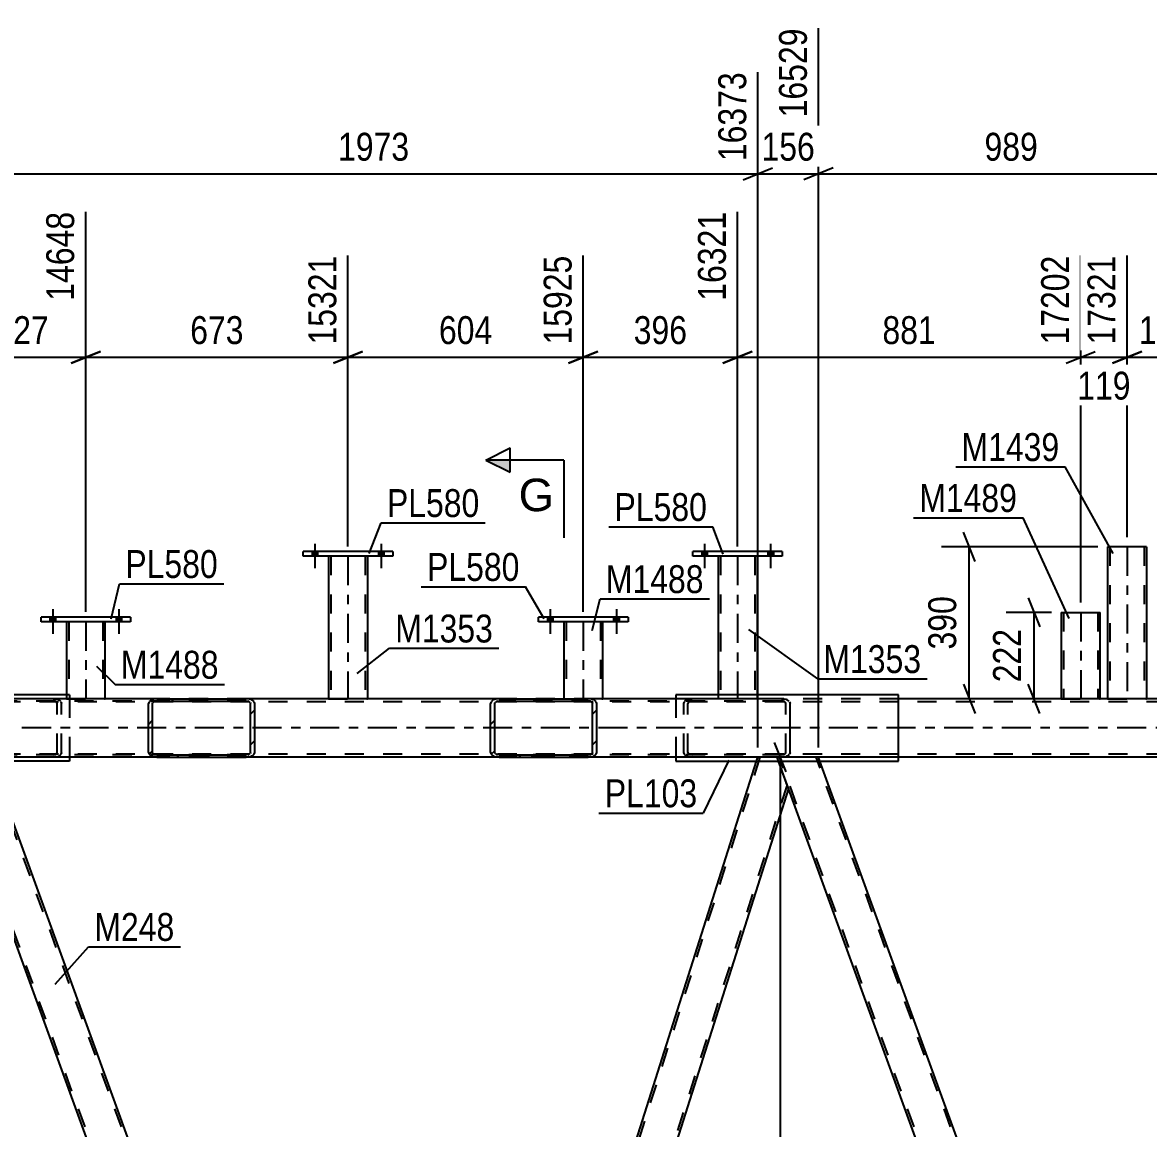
# Model space of a CAD drawing. Header units: millimetres. Extents: x -834 to 355, y -855 to -14.
# Drawn here: x -218.4 to -102.8, y -303.2 to -189.7 of the extents above; entities that cross this region are included whole.
import ezdxf

# ---------------------------------------------------------------- set-up
doc = ezdxf.new("R2010")
doc.units = ezdxf.units.MM
doc.linetypes.add('DXK_LINE_DOT2', pattern=[3.9198, 1.9599, -1.9599])
doc.linetypes.add('DXK_LINE_DOT3', pattern=[5.9187, 2.979, -0.9799, 0.9799, -0.9799])
doc.styles.add('Arial', font='ARIAL.TTF', dxfattribs={"height": 0.2})
doc.styles.add('Arial Narrow', font='ARIALN.TTF', dxfattribs={"height": 0.2})

# ---------------------------------------------------------------- blocks, each defined once
blk = doc.blocks.new('Part-570384938-35256 - 35208')
at = {"linetype": 'Continuous'}
h = blk.add_hatch(dxfattribs=at)
h.set_pattern_fill('', scale=0.7, style=0, pattern_type=0)
h.set_pattern_definition([(45, (-170.2735, -264.8248), (-1.57154, 1.57154), [])])
h.paths.add_polyline_path([(-170.34, -264.64), (-170.27, -264.82), (-170.08, -264.98), (-169.8, -265.08), (-169.47, -265.12), (-160.3, -265.12), (-159.96, -265.08), (-159.68, -264.98), (-159.49, -264.82), (-159.42, -264.64), (-159.42, -259.6), (-159.49, -259.42), (-159.68, -259.26), (-159.96, -259.16), (-160.3, -259.12), (-169.47, -259.12), (-169.8, -259.16), (-170.08, -259.26), (-170.27, -259.42), (-170.34, -259.6)])
h.paths.add_polyline_path([(-169.87, -259.51), (-169.78, -259.43), (-169.63, -259.38), (-169.47, -259.36), (-160.3, -259.36), (-160.13, -259.38), (-159.99, -259.43), (-159.89, -259.51), (-159.86, -259.6), (-159.86, -264.64), (-159.89, -264.73), (-159.99, -264.81), (-160.13, -264.86), (-160.3, -264.88), (-169.47, -264.88), (-169.63, -264.86), (-169.78, -264.81), (-169.87, -264.73), (-169.9, -264.64), (-169.9, -259.6)])
at = {"color": 2, "linetype": 'Continuous'}
for p, q in [((-170.27, -259.42), (-170.34, -259.6)), ((-170.34, -264.64), (-170.34, -259.6)), ((-169.9, -259.6), (-169.87, -259.51)), ((-169.9, -264.64), (-169.9, -259.6)), ((-169.47, -259.12), (-169.8, -259.16)), ((-169.63, -259.38), (-169.47, -259.36)), ((-169.47, -259.12), (-160.3, -259.12)), ((-169.47, -259.36), (-160.3, -259.36)), ((-140.47, -259.12), (-160.3, -259.12)), ((-159.96, -259.16), (-160.3, -259.12)), ((-160.3, -259.36), (-160.13, -259.38)), ((-159.89, -259.51), (-159.86, -259.6)), ((-159.86, -264.64), (-159.86, -259.6)), ((-159.42, -259.6), (-159.49, -259.42)), ((-159.42, -264.64), (-159.42, -259.6)), ((-140.47, -259.12), (-140.13, -259.16)), ((-139.66, -259.42), (-139.59, -259.6)), ((-139.59, -264.64), (-139.59, -259.6)), ((-170.34, -264.64), (-170.27, -264.82)), ((-169.87, -264.73), (-169.9, -264.64)), ((-159.86, -264.64), (-159.89, -264.73)), ((-159.49, -264.82), (-159.42, -264.64)), ((-139.59, -264.64), (-139.66, -264.82)), ((-169.8, -265.08), (-169.47, -265.12)), ((-169.47, -264.88), (-169.63, -264.86)), ((-169.47, -264.88), (-160.3, -264.88)), ((-169.47, -265.12), (-160.3, -265.12)), ((-160.13, -264.86), (-160.3, -264.88)), ((-160.3, -265.12), (-159.96, -265.08)), ((-140.47, -265.12), (-160.3, -265.12)), ((-140.13, -265.08), (-140.47, -265.12))]:
    blk.add_line(p, q, dxfattribs=at)
at = {"color": 7, "linetype": 'DXK_LINE_DOT2'}
for p, q in [((-169.47, -259.12), (-160.3, -259.12)), ((-140.47, -259.36), (-169.47, -259.36)), ((-150.51, -259.6), (-150.44, -259.42)), ((-150.51, -264.64), (-150.51, -259.6)), ((-150.04, -259.51), (-150.07, -259.6)), ((-150.07, -264.64), (-150.07, -259.6)), ((-149.97, -259.16), (-149.64, -259.12)), ((-149.64, -259.36), (-149.8, -259.38)), ((-140.3, -259.38), (-140.47, -259.36)), ((-140.03, -259.6), (-140.06, -259.51)), ((-140.03, -264.64), (-140.03, -259.6)), ((-150.44, -264.82), (-150.51, -264.64)), ((-150.07, -264.64), (-150.04, -264.73)), ((-140.06, -264.73), (-140.03, -264.64)), ((-140.47, -264.88), (-169.47, -264.88)), ((-160.3, -265.12), (-169.47, -265.12)), ((-149.64, -265.12), (-149.97, -265.08)), ((-149.8, -264.86), (-149.64, -264.88)), ((-140.47, -264.88), (-140.3, -264.86))]:
    blk.add_line(p, q, dxfattribs=at)
at = {"color": 2, "linetype": 'Continuous'}
for centre, radius, start, end in [((-169.67, -259.96), 0.817, 99.5182, 138.0638), ((-169.57, -259.78), 0.409, 99.5182, 138.0638), ((-160.2, -259.78), 0.409, 41.9363, 80.4819), ((-160.1, -259.96), 0.817, 41.9363, 80.4819), ((-140.27, -259.96), 0.817, 41.9363, 80.4819), ((-169.57, -264.46), 0.409, 221.9363, 260.4819), ((-160.2, -264.46), 0.409, 279.5182, 318.0638), ((-169.67, -264.28), 0.817, 221.9363, 260.4819), ((-160.1, -264.28), 0.817, 279.5182, 318.0638), ((-140.27, -264.28), 0.817, 279.5182, 318.0638)]:
    blk.add_arc(centre, radius, start, end, dxfattribs=at)
at = {"color": 7, "linetype": 'DXK_LINE_DOT2'}
for centre, radius, start, end in [((-149.84, -259.96), 0.817, 99.5182, 138.0638), ((-149.74, -259.78), 0.409, 99.5182, 138.0638), ((-140.37, -259.78), 0.409, 41.9363, 80.4819), ((-149.74, -264.46), 0.409, 221.9363, 260.4819), ((-140.37, -264.46), 0.409, 279.5182, 318.0638), ((-149.84, -264.28), 0.817, 221.9363, 260.4819)]:
    blk.add_arc(centre, radius, start, end, dxfattribs=at)
blk = doc.blocks.new('Part-570384938-35401 - 35208')
at = {"color": 2, "linetype": 'Continuous'}
for p, q in [((-186.98, -244.48), (-186.98, -259.12)), ((-182.98, -244.48), (-182.98, -259.12))]:
    blk.add_line(p, q, dxfattribs=at)
at = {"color": 7, "linetype": 'DXK_LINE_DOT2'}
for p, q in [((-182.98, -244.48), (-186.98, -244.48)), ((-186.94, -244.48), (-186.98, -244.48)), ((-186.74, -244.48), (-186.74, -259.12)), ((-183.22, -244.48), (-183.22, -259.12)), ((-186.98, -259.12), (-186.98, -259.12)), ((-186.98, -259.12), (-182.98, -259.12)), ((-182.98, -259.12), (-182.98, -259.12)), ((-182.98, -259.12), (-182.98, -259.12))]:
    blk.add_line(p, q, dxfattribs=at)
at = {"color": 7, "linetype": 'DXK_LINE_DOT3'}
blk.add_line((-184.98, -244.48), (-184.98, -259.12), dxfattribs=at)
blk = doc.blocks.new('Part-570384938-35320 - 35208')
at = {"color": 2, "linetype": 'Continuous'}
for p, q in [((-236.45, -258.72), (-236.45, -259.12)), ((-213.59, -258.72), (-236.45, -258.72)), ((-213.59, -258.72), (-213.59, -259.12)), ((-236.45, -265.12), (-236.45, -265.52)), ((-213.59, -265.52), (-236.45, -265.52)), ((-213.59, -265.12), (-213.59, -265.52))]:
    blk.add_line(p, q, dxfattribs=at)
at = {"color": 7, "linetype": 'DXK_LINE_DOT2'}
for p, q in [((-236.45, -259.12), (-236.45, -265.12)), ((-213.59, -259.12), (-213.59, -265.12))]:
    blk.add_line(p, q, dxfattribs=at)
blk = doc.blocks.new('Part-570384938-35240 - 35208')
at = {"color": 7, "linetype": 'DXK_LINE_DOT2'}
for p, q in [((-182.49, -384.12), (-225.8, -265.12)), ((-178.74, -384.12), (-222.05, -265.12))]:
    blk.add_line(p, q, dxfattribs=at)
at = {"color": 2, "linetype": 'Continuous'}
for p, q in [((-179.65, -380.92), (-221.65, -265.52)), ((-182.89, -383.72), (-224.89, -268.33))]:
    blk.add_line(p, q, dxfattribs=at)
blk = doc.blocks.new('Part-570384938-35238 - 35208')
at = {"color": 7, "linetype": 'DXK_LINE_DOT2'}
for p, q in [((-136.66, -265.12), (-140.92, -265.12)), ((-140.92, -265.12), (-140.88, -265.12)), ((-139.75, -268.33), (-140.92, -265.12)), ((-97.35, -384.12), (-140.66, -265.12)), ((-93.61, -384.12), (-136.92, -265.12)), ((-136.52, -265.52), (-136.66, -265.12))]:
    blk.add_line(p, q, dxfattribs=at)
at = {"color": 2, "linetype": 'Continuous'}
for p, q in [((-93.5, -383.72), (-136.52, -265.52)), ((-97.75, -383.72), (-139.75, -268.33))]:
    blk.add_line(p, q, dxfattribs=at)
blk = doc.blocks.new('Part-570384938-35239 - 35208')
at = {"color": 2, "linetype": 'Continuous'}
for p, q in [((-143.06, -265.52), (-179.65, -380.92)), ((-140.02, -267.59), (-140.77, -265.52)), ((-139.75, -268.33), (-140.02, -267.59)), ((-139.75, -268.33), (-176.34, -383.72))]:
    blk.add_line(p, q, dxfattribs=at)
at = {"color": 7, "linetype": 'DXK_LINE_DOT2'}
for p, q in [((-142.68, -265.12), (-179.52, -381.29)), ((-142.93, -265.12), (-143.06, -265.52)), ((-140.92, -265.12), (-142.93, -265.12)), ((-142.93, -265.12), (-142.89, -265.12)), ((-140.77, -265.52), (-140.92, -265.12)), ((-139.89, -267.96), (-176.72, -384.12)), ((-139.75, -268.33), (-139.97, -267.73))]:
    blk.add_line(p, q, dxfattribs=at)
blk = doc.blocks.new('Part-570384938-35393 - 35208')
at = {"color": 2, "linetype": 'Continuous'}
for p, q in [((-140.38, -244), (-149.58, -244)), ((-149.58, -244.48), (-149.58, -244)), ((-140.38, -244.48), (-149.58, -244.48)), ((-140.38, -244), (-140.38, -244.48))]:
    blk.add_line(p, q, dxfattribs=at)
blk = doc.blocks.new('Part-570384938-35312 - 35208')
at = {"linetype": 'Continuous'}
h = blk.add_hatch(dxfattribs=at)
h.set_pattern_fill('', scale=0.7, style=0, pattern_type=0)
h.set_pattern_definition([(45, (-205.4116, -264.8249), (-1.57154, 1.57154), [])])
h.paths.add_polyline_path([(-205.48, -264.64), (-205.41, -264.82), (-205.22, -264.98), (-204.94, -265.08), (-204.6, -265.12), (-195.43, -265.12), (-195.1, -265.08), (-194.82, -264.98), (-194.63, -264.82), (-194.56, -264.64), (-194.56, -259.6), (-194.63, -259.42), (-194.82, -259.26), (-195.1, -259.16), (-195.43, -259.12), (-204.6, -259.12), (-204.94, -259.16), (-205.22, -259.26), (-205.41, -259.42), (-205.48, -259.6)])
h.paths.add_polyline_path([(-205.01, -259.51), (-204.91, -259.43), (-204.77, -259.38), (-204.6, -259.36), (-195.43, -259.36), (-195.27, -259.38), (-195.12, -259.43), (-195.03, -259.51), (-195, -259.6), (-195, -264.64), (-195.03, -264.73), (-195.12, -264.81), (-195.27, -264.86), (-195.43, -264.88), (-204.6, -264.88), (-204.77, -264.86), (-204.91, -264.81), (-205.01, -264.73), (-205.04, -264.64), (-205.04, -259.6)])
at = {"color": 2, "linetype": 'Continuous'}
for p, q in [((-225.02, -259.6), (-224.98, -259.42)), ((-225.02, -264.64), (-225.02, -259.6)), ((-224.98, -259.42), (-224.89, -259.26)), ((-224.89, -259.26), (-224.75, -259.16)), ((-224.75, -259.16), (-224.73, -259.15)), ((-224.73, -259.15), (-224.43, -259.12)), ((-204.6, -259.12), (-224.43, -259.12)), ((-205.41, -259.42), (-205.48, -259.6)), ((-205.48, -264.64), (-205.48, -259.6)), ((-205.04, -259.6), (-205.01, -259.51)), ((-205.04, -264.64), (-205.04, -259.6)), ((-204.6, -259.12), (-204.94, -259.16)), ((-204.77, -259.38), (-204.6, -259.36)), ((-204.6, -259.12), (-195.43, -259.12)), ((-204.6, -259.36), (-195.43, -259.36)), ((-195.1, -259.16), (-195.43, -259.12)), ((-195.43, -259.36), (-195.27, -259.38)), ((-195.03, -259.51), (-195, -259.6)), ((-195, -264.64), (-195, -259.6)), ((-194.56, -259.6), (-194.63, -259.42)), ((-194.56, -264.64), (-194.56, -259.6)), ((-224.98, -264.82), (-225.02, -264.64)), ((-205.48, -264.64), (-205.41, -264.82)), ((-205.01, -264.73), (-205.04, -264.64)), ((-195, -264.64), (-195.03, -264.73)), ((-194.63, -264.82), (-194.56, -264.64)), ((-224.89, -264.98), (-224.98, -264.82)), ((-224.75, -265.08), (-224.89, -264.98)), ((-224.73, -265.09), (-224.75, -265.08)), ((-224.43, -265.12), (-224.73, -265.09)), ((-204.6, -265.12), (-224.43, -265.12)), ((-204.94, -265.08), (-204.6, -265.12)), ((-204.6, -264.88), (-204.77, -264.86)), ((-204.6, -264.88), (-195.43, -264.88)), ((-204.6, -265.12), (-195.43, -265.12)), ((-195.27, -264.86), (-195.43, -264.88)), ((-195.43, -265.12), (-195.1, -265.08))]:
    blk.add_line(p, q, dxfattribs=at)
at = {"color": 7, "linetype": 'DXK_LINE_DOT2'}
for p, q in [((-224.78, -259.51), (-224.8, -259.6)), ((-224.8, -264.64), (-224.8, -259.6)), ((-224.74, -259.43), (-224.78, -259.51)), ((-224.6, -259.38), (-224.74, -259.43)), ((-224.74, -259.43), (-224.74, -264.81)), ((-224.73, -265.09), (-224.73, -259.15)), ((-224.43, -259.36), (-224.6, -259.38)), ((-195.43, -259.36), (-224.43, -259.36)), ((-215.26, -259.12), (-214.93, -259.16)), ((-215.1, -259.38), (-215.26, -259.36)), ((-214.83, -259.6), (-214.86, -259.51)), ((-214.83, -264.64), (-214.83, -259.6)), ((-214.46, -259.42), (-214.39, -259.6)), ((-214.39, -264.64), (-214.39, -259.6)), ((-195.43, -259.12), (-204.6, -259.12)), ((-224.8, -264.64), (-224.78, -264.73)), ((-224.78, -264.73), (-224.74, -264.81)), ((-214.86, -264.73), (-214.83, -264.64)), ((-214.39, -264.64), (-214.46, -264.82)), ((-224.74, -264.81), (-224.6, -264.86)), ((-224.6, -264.86), (-224.43, -264.88)), ((-195.43, -264.88), (-224.43, -264.88)), ((-215.26, -264.88), (-215.1, -264.86)), ((-214.93, -265.08), (-215.26, -265.12)), ((-195.43, -265.12), (-204.6, -265.12))]:
    blk.add_line(p, q, dxfattribs=at)
for centre, radius, start, end in [((-215.16, -259.78), 0.409, 41.9363, 80.4819), ((-215.06, -259.96), 0.817, 41.9363, 80.4819), ((-215.16, -264.46), 0.409, 279.5182, 318.0638), ((-215.06, -264.28), 0.817, 279.5182, 318.0638)]:
    blk.add_arc(centre, radius, start, end, dxfattribs=at)
at = {"color": 2, "linetype": 'Continuous'}
for centre, radius, start, end in [((-204.8, -259.96), 0.817, 99.5182, 138.0638), ((-204.7, -259.78), 0.409, 99.5182, 138.0638), ((-195.33, -259.78), 0.409, 41.9363, 80.4819), ((-195.23, -259.96), 0.817, 41.9363, 80.4819), ((-204.7, -264.46), 0.409, 221.9363, 260.4819), ((-195.33, -264.46), 0.409, 279.5182, 318.0638), ((-204.8, -264.28), 0.817, 221.9363, 260.4819), ((-195.23, -264.28), 0.817, 279.5182, 318.0638)]:
    blk.add_arc(centre, radius, start, end, dxfattribs=at)
blk = doc.blocks.new('Part-570384938-35319 - 35208')
at = {"color": 2, "linetype": 'Continuous'}
for p, q in [((-151.31, -258.72), (-151.31, -259.12)), ((-128.45, -258.72), (-151.31, -258.72)), ((-128.45, -265.52), (-128.45, -258.72)), ((-151.31, -265.12), (-151.31, -265.52)), ((-151.31, -265.52), (-128.45, -265.52))]:
    blk.add_line(p, q, dxfattribs=at)
at = {"color": 7, "linetype": 'DXK_LINE_DOT2'}
blk.add_line((-151.31, -259.12), (-151.31, -265.12), dxfattribs=at)
blk = doc.blocks.new('Part-570384938-35392 - 35208')
at = {"color": 2, "linetype": 'Continuous'}
for p, q in [((-146.98, -244.48), (-146.98, -258.72)), ((-142.98, -244.48), (-142.98, -258.72))]:
    blk.add_line(p, q, dxfattribs=at)
at = {"color": 7, "linetype": 'DXK_LINE_DOT2'}
for p, q in [((-142.98, -244.48), (-146.98, -244.48)), ((-146.98, -244.48), (-146.94, -244.48)), ((-146.74, -244.48), (-146.74, -259.12)), ((-143.22, -244.48), (-143.22, -259.12)), ((-146.98, -258.72), (-146.98, -259.12)), ((-142.98, -258.72), (-142.98, -259.12)), ((-142.98, -259.12), (-146.98, -259.12))]:
    blk.add_line(p, q, dxfattribs=at)
at = {"color": 7, "linetype": 'DXK_LINE_DOT3'}
blk.add_line((-144.98, -244.48), (-144.98, -259.12), dxfattribs=at)
blk = doc.blocks.new('Part-570384938-35396 - 35208')
at = {"color": 2, "linetype": 'Continuous'}
for p, q in [((-102.98, -243.52), (-106.98, -243.52)), ((-106.98, -243.52), (-106.98, -259.12)), ((-102.98, -243.52), (-102.98, -259.12))]:
    blk.add_line(p, q, dxfattribs=at)
at = {"color": 7, "linetype": 'DXK_LINE_DOT2'}
for p, q in [((-106.74, -243.52), (-106.74, -259.12)), ((-106.74, -243.52), (-106.72, -243.52)), ((-106.72, -243.52), (-106.68, -243.52)), ((-106.68, -243.52), (-106.67, -243.52)), ((-103.22, -243.52), (-103.22, -259.12)), ((-106.98, -259.12), (-106.98, -259.12)), ((-106.98, -259.12), (-102.98, -259.12)), ((-102.98, -259.12), (-102.98, -259.12)), ((-102.98, -259.12), (-102.98, -259.12))]:
    blk.add_line(p, q, dxfattribs=at)
at = {"color": 7, "linetype": 'DXK_LINE_DOT3'}
blk.add_line((-104.98, -243.52), (-104.98, -259.12), dxfattribs=at)
blk = doc.blocks.new('Part-570384938-35402 - 35208')
at = {"color": 2, "linetype": 'Continuous'}
for p, q in [((-180.38, -244), (-189.58, -244)), ((-189.58, -244.48), (-189.58, -244)), ((-180.38, -244.48), (-189.58, -244.48)), ((-180.38, -244), (-180.38, -244.48))]:
    blk.add_line(p, q, dxfattribs=at)
blk = doc.blocks.new('Bolt-570384938-35590 - 35208')
at = {"linetype": 'Continuous'}
for points in [[(-163.94, -250.73), (-164.5, -250.73), (-164.5, -251.21), (-163.94, -251.21)], [(-163.94, -250.73), (-164.5, -250.73), (-164.5, -251.21), (-163.94, -251.21)], [(-157.14, -250.73), (-157.7, -250.73), (-157.7, -251.21), (-157.14, -251.21)], [(-157.14, -250.73), (-157.7, -250.73), (-157.7, -251.21), (-157.14, -251.21)]]:
    blk.add_hatch(color=1, dxfattribs=at).paths.add_polyline_path(points)
at = {"color": 1, "linetype": 'Continuous'}
for p, q in [((-164.5, -250.73), (-164.5, -251.21)), ((-164.5, -250.73), (-164.5, -251.21)), ((-164.22, -249.93), (-164.22, -252.45)), ((-164.22, -249.93), (-164.22, -252.45)), ((-163.94, -250.73), (-163.94, -251.21)), ((-163.94, -250.73), (-163.94, -251.21)), ((-157.7, -250.73), (-157.7, -251.21)), ((-157.7, -250.73), (-157.7, -251.21)), ((-157.42, -249.93), (-157.42, -252.45)), ((-157.42, -249.93), (-157.42, -252.45)), ((-157.14, -250.73), (-157.14, -251.21)), ((-157.14, -250.73), (-157.14, -251.21))]:
    blk.add_line(p, q, dxfattribs=at)
blk = doc.blocks.new('Part-570384938-35477 - 35208')
at = {"color": 2, "linetype": 'Continuous'}
for p, q in [((-213.9, -251.21), (-213.9, -258.72)), ((-209.9, -259.12), (-209.9, -251.21))]:
    blk.add_line(p, q, dxfattribs=at)
at = {"color": 7, "linetype": 'DXK_LINE_DOT2'}
for p, q in [((-209.9, -251.21), (-213.9, -251.21)), ((-213.9, -251.21), (-213.86, -251.21)), ((-213.66, -251.21), (-213.66, -259.12)), ((-210.14, -251.21), (-210.14, -259.12)), ((-213.9, -258.72), (-213.9, -259.12)), ((-213.9, -259.12), (-209.9, -259.12))]:
    blk.add_line(p, q, dxfattribs=at)
at = {"color": 7, "linetype": 'DXK_LINE_DOT3'}
blk.add_line((-211.9, -251.21), (-211.9, -259.12), dxfattribs=at)
blk = doc.blocks.new('Part-570384938-35478 - 35208')
at = {"color": 2, "linetype": 'Continuous'}
for p, q in [((-207.3, -250.73), (-216.5, -250.73)), ((-216.5, -251.21), (-216.5, -250.73)), ((-207.3, -250.73), (-207.3, -251.21)), ((-207.3, -251.21), (-216.5, -251.21))]:
    blk.add_line(p, q, dxfattribs=at)
blk = doc.blocks.new('Part-570384938-35479 - 35208')
at = {"color": 2, "linetype": 'Continuous'}
for p, q in [((-162.82, -251.21), (-162.82, -259.12)), ((-158.82, -259.12), (-158.82, -251.21))]:
    blk.add_line(p, q, dxfattribs=at)
at = {"color": 7, "linetype": 'DXK_LINE_DOT2'}
for p, q in [((-158.82, -251.21), (-162.82, -251.21)), ((-162.78, -251.21), (-162.82, -251.21)), ((-162.58, -251.21), (-162.58, -259.12)), ((-159.06, -251.21), (-159.06, -259.12)), ((-162.82, -259.12), (-158.82, -259.12))]:
    blk.add_line(p, q, dxfattribs=at)
at = {"color": 7, "linetype": 'DXK_LINE_DOT3'}
blk.add_line((-160.82, -251.21), (-160.82, -259.12), dxfattribs=at)
blk = doc.blocks.new('Part-570384938-35480 - 35208')
at = {"color": 2, "linetype": 'Continuous'}
for p, q in [((-156.22, -250.73), (-165.42, -250.73)), ((-165.42, -251.21), (-165.42, -250.73)), ((-156.22, -250.73), (-156.22, -251.21)), ((-156.22, -251.21), (-165.42, -251.21))]:
    blk.add_line(p, q, dxfattribs=at)
blk = doc.blocks.new('Part-570384938-35481 - 35208')
at = {"color": 2, "linetype": 'Continuous'}
for p, q in [((-111.74, -250.25), (-111.74, -259.12)), ((-111.74, -250.25), (-107.74, -250.25)), ((-107.74, -259.12), (-107.74, -250.25))]:
    blk.add_line(p, q, dxfattribs=at)
at = {"color": 7, "linetype": 'DXK_LINE_DOT2'}
for p, q in [((-111.5, -250.25), (-111.5, -259.12)), ((-111.5, -250.25), (-111.48, -250.25)), ((-111.48, -250.25), (-111.44, -250.25)), ((-111.44, -250.25), (-111.43, -250.25)), ((-107.98, -250.25), (-107.98, -259.12)), ((-111.74, -259.12), (-107.74, -259.12))]:
    blk.add_line(p, q, dxfattribs=at)
at = {"color": 7, "linetype": 'DXK_LINE_DOT3'}
blk.add_line((-109.74, -250.25), (-109.74, -259.12), dxfattribs=at)
blk = doc.blocks.new('Part-570384938-35505 - 35208')
at = {"color": 7, "linetype": 'DXK_LINE_DOT2'}
for p, q in [((-97.1, -259.44), (-797.81, -259.44)), ((-195.43, -259.12), (-254.6, -259.12)), ((-128.45, -259.12), (-169.47, -259.12)), ((-97.1, -264.8), (-797.81, -264.8)), ((-195.43, -265.12), (-254.6, -265.12)), ((-128.45, -265.12), (-169.47, -265.12))]:
    blk.add_line(p, q, dxfattribs=at)
at = {"color": 2, "linetype": 'Continuous'}
for p, q in [((-169.47, -259.12), (-195.43, -259.12)), ((-101.1, -259.12), (-128.45, -259.12)), ((-169.47, -265.12), (-195.43, -265.12)), ((-101.1, -265.12), (-128.45, -265.12))]:
    blk.add_line(p, q, dxfattribs=at)
at = {"color": 7, "linetype": 'DXK_LINE_DOT3'}
blk.add_line((-97.1, -262.12), (-797.81, -262.12), dxfattribs=at)
blk = doc.blocks.new('Bolt-570384938-35551 - 35208')
at = {"linetype": 'Continuous'}
for points in [[(-148.1, -244), (-148.66, -244), (-148.66, -244.48), (-148.1, -244.48)], [(-148.1, -244), (-148.66, -244), (-148.66, -244.48), (-148.1, -244.48)], [(-141.3, -244), (-141.86, -244), (-141.86, -244.48), (-141.3, -244.48)], [(-141.3, -244), (-141.86, -244), (-141.86, -244.48), (-141.3, -244.48)]]:
    blk.add_hatch(color=1, dxfattribs=at).paths.add_polyline_path(points)
at = {"color": 1, "linetype": 'Continuous'}
for p, q in [((-148.38, -243.2), (-148.38, -245.72)), ((-148.38, -243.2), (-148.38, -245.72)), ((-141.58, -243.2), (-141.58, -245.72)), ((-141.58, -243.2), (-141.58, -245.72)), ((-148.66, -244), (-148.66, -244.48)), ((-148.66, -244), (-148.66, -244.48)), ((-148.1, -244), (-148.1, -244.48)), ((-148.1, -244), (-148.1, -244.48)), ((-141.86, -244), (-141.86, -244.48)), ((-141.86, -244), (-141.86, -244.48)), ((-141.3, -244), (-141.3, -244.48)), ((-141.3, -244), (-141.3, -244.48))]:
    blk.add_line(p, q, dxfattribs=at)
blk = doc.blocks.new('Bolt-570384938-35555 - 35208')
at = {"linetype": 'Continuous'}
for points in [[(-188.1, -244), (-188.66, -244), (-188.66, -244.48), (-188.1, -244.48)], [(-188.1, -244), (-188.66, -244), (-188.66, -244.48), (-188.1, -244.48)], [(-181.3, -244), (-181.86, -244), (-181.86, -244.48), (-181.3, -244.48)], [(-181.3, -244), (-181.86, -244), (-181.86, -244.48), (-181.3, -244.48)]]:
    blk.add_hatch(color=1, dxfattribs=at).paths.add_polyline_path(points)
at = {"color": 1, "linetype": 'Continuous'}
for p, q in [((-188.38, -243.2), (-188.38, -245.72)), ((-188.38, -243.2), (-188.38, -245.72)), ((-181.58, -243.2), (-181.58, -245.72)), ((-181.58, -243.2), (-181.58, -245.72)), ((-188.66, -244), (-188.66, -244.48)), ((-188.66, -244), (-188.66, -244.48)), ((-188.1, -244), (-188.1, -244.48)), ((-188.1, -244), (-188.1, -244.48)), ((-181.86, -244), (-181.86, -244.48)), ((-181.86, -244), (-181.86, -244.48)), ((-181.3, -244), (-181.3, -244.48)), ((-181.3, -244), (-181.3, -244.48))]:
    blk.add_line(p, q, dxfattribs=at)
blk = doc.blocks.new('Bolt-570384938-35589 - 35208')
at = {"linetype": 'Continuous'}
for points in [[(-215.02, -250.73), (-215.58, -250.73), (-215.58, -251.21), (-215.02, -251.21)], [(-215.02, -250.73), (-215.58, -250.73), (-215.58, -251.21), (-215.02, -251.21)], [(-208.22, -250.73), (-208.78, -250.73), (-208.78, -251.21), (-208.22, -251.21)], [(-208.22, -250.73), (-208.78, -250.73), (-208.78, -251.21), (-208.22, -251.21)]]:
    blk.add_hatch(color=1, dxfattribs=at).paths.add_polyline_path(points)
at = {"color": 1, "linetype": 'Continuous'}
for p, q in [((-215.58, -250.73), (-215.58, -251.21)), ((-215.58, -250.73), (-215.58, -251.21)), ((-215.3, -249.93), (-215.3, -252.45)), ((-215.3, -249.93), (-215.3, -252.45)), ((-215.02, -250.73), (-215.02, -251.21)), ((-215.02, -250.73), (-215.02, -251.21)), ((-208.78, -250.73), (-208.78, -251.21)), ((-208.78, -250.73), (-208.78, -251.21)), ((-208.5, -249.93), (-208.5, -252.45)), ((-208.5, -249.93), (-208.5, -252.45)), ((-208.22, -250.73), (-208.22, -251.21)), ((-208.22, -250.73), (-208.22, -251.21))]:
    blk.add_line(p, q, dxfattribs=at)
blk = doc.blocks.new('StraightDimension-570384938-42884 - 35208')
at = {"color": 7, "linetype": 'Continuous'}
for p, q in [((-184.98, -243.48), (-184.98, -213.61)), ((-160.82, -250.21), (-160.82, -213.61)), ((-183.48, -223.45), (-186.48, -224.65)), ((-184.98, -224.05), (-160.82, -224.05)), ((-162.32, -224.65), (-159.32, -223.45))]:
    blk.add_line(p, q, dxfattribs=at)
at = {"color": 0}
blk.add_wipeout([(-169.56, -223.3), (-169.56, -219.1), (-176.24, -219.1), (-176.24, -223.3)], dxfattribs=at)
at = {"color": 3, "style": 'Arial Narrow'}
blk.add_text('604', height=2.863, dxfattribs=at).set_placement((-175.64, -222.7))
at = {"color": 0, "linetype": 'Continuous'}
blk.add_wipeout([(-161.42, -213.01), (-165.62, -213.01), (-165.62, -223.35), (-161.42, -223.35)], dxfattribs=at)
at = {"color": 3, "linetype": 'Continuous', "style": 'Arial Narrow'}
blk.add_text('15925', height=2.863, rotation=90.0002, dxfattribs=at).set_placement((-162.02, -222.75))
blk = doc.blocks.new('StraightDimension-570384938-42883 - 35208')
at = {"color": 7, "linetype": 'Continuous'}
for p, q in [((-144.98, -243.48), (-144.98, -209.11)), ((-160.82, -250.21), (-160.82, -213.61)), ((-159.32, -223.45), (-162.32, -224.65)), ((-160.82, -224.05), (-144.98, -224.05)), ((-146.48, -224.65), (-143.48, -223.45))]:
    blk.add_line(p, q, dxfattribs=at)
at = {"color": 0}
blk.add_wipeout([(-149.56, -223.3), (-149.56, -219.1), (-156.24, -219.1), (-156.24, -223.3)], dxfattribs=at)
at = {"color": 3, "style": 'Arial Narrow'}
blk.add_text('396', height=2.863, dxfattribs=at).set_placement((-155.64, -222.7))
at = {"color": 0, "linetype": 'Continuous'}
blk.add_wipeout([(-145.58, -208.51), (-149.78, -208.51), (-149.78, -218.85), (-145.58, -218.85)], dxfattribs=at)
at = {"color": 3, "linetype": 'Continuous', "style": 'Arial Narrow'}
blk.add_text('16321', height=2.863, rotation=90.0002, dxfattribs=at).set_placement((-146.18, -218.25))
blk = doc.blocks.new('StraightDimension-570384938-46261 - 35208')
at = {"color": 7, "linetype": 'Continuous'}
for p, q in [((-136.66, -264.12), (-136.66, -190.28)), ((-97.1, -258.12), (-97.1, -194.78)), ((-135.16, -204.62), (-138.16, -205.82)), ((-98.6, -205.82), (-95.6, -204.62)), ((-136.66, -205.22), (-97.1, -205.22))]:
    blk.add_line(p, q, dxfattribs=at)
at = {"color": 0}
blk.add_wipeout([(-113.54, -204.47), (-113.54, -200.27), (-120.22, -200.27), (-120.22, -204.47)], dxfattribs=at)
at = {"color": 3, "style": 'Arial Narrow'}
blk.add_text('989', height=2.863, dxfattribs=at).set_placement((-119.62, -203.87))
at = {"color": 0, "linetype": 'Continuous'}
blk.add_wipeout([(-97.7, -194.18), (-101.9, -194.18), (-101.9, -204.52), (-97.7, -204.52)], dxfattribs=at)
at = {"color": 3, "linetype": 'Continuous', "style": 'Arial Narrow'}
blk.add_text('17518', height=2.863, rotation=90.0002, dxfattribs=at).set_placement((-98.3, -203.92))
blk = doc.blocks.new('StraightDimension-570384938-42882 - 35208')
at = {"color": 7, "linetype": 'Continuous'}
for p, q in [((-144.98, -243.48), (-144.98, -209.11)), ((-109.74, -249.25), (-109.74, -213.61)), ((-143.48, -223.45), (-146.48, -224.65)), ((-144.98, -224.05), (-109.74, -224.05)), ((-111.24, -224.65), (-108.24, -223.45))]:
    blk.add_line(p, q, dxfattribs=at)
at = {"color": 0}
blk.add_wipeout([(-124.02, -223.3), (-124.02, -219.1), (-130.7, -219.1), (-130.7, -223.3)], dxfattribs=at)
at = {"color": 3, "style": 'Arial Narrow'}
blk.add_text('881', height=2.863, dxfattribs=at).set_placement((-130.1, -222.7))
at = {"color": 0, "linetype": 'Continuous'}
blk.add_wipeout([(-110.34, -213.01), (-114.54, -213.01), (-114.54, -223.35), (-110.34, -223.35)], dxfattribs=at)
at = {"color": 3, "linetype": 'Continuous', "style": 'Arial Narrow'}
blk.add_text('17202', height=2.863, rotation=90.0002, dxfattribs=at).set_placement((-110.94, -222.75))
blk = doc.blocks.new('StraightDimension-570384938-46262 - 35208')
at = {"color": 7, "linetype": 'Continuous'}
for p, q in [((-136.66, -264.12), (-136.66, -190.28)), ((-142.89, -264.12), (-142.89, -194.78)), ((-144.39, -205.82), (-141.39, -204.62)), ((-135.16, -204.62), (-138.16, -205.82)), ((-142.89, -205.22), (-136.66, -205.22))]:
    blk.add_line(p, q, dxfattribs=at)
at = {"color": 0}
blk.add_wipeout([(-136.44, -204.47), (-136.44, -200.27), (-143.12, -200.27), (-143.12, -204.47)], dxfattribs=at)
at = {"color": 3, "style": 'Arial Narrow'}
blk.add_text('156', height=2.863, dxfattribs=at).set_placement((-142.52, -203.87))
at = {"color": 0, "linetype": 'Continuous'}
blk.add_wipeout([(-137.26, -189.68), (-141.46, -189.68), (-141.46, -200.02), (-137.26, -200.02)], dxfattribs=at)
at = {"color": 3, "linetype": 'Continuous', "style": 'Arial Narrow'}
blk.add_text('16529', height=2.863, rotation=90.0002, dxfattribs=at).set_placement((-137.86, -199.42))
blk = doc.blocks.new('StraightDimension-570384938-47451 - 35208')
at = {"color": 7, "linetype": 'Continuous'}
for p, q in [((-115.13, -248.75), (-113.93, -251.75)), ((-112.74, -250.25), (-117.38, -250.25)), ((-114.53, -259.12), (-114.53, -250.25)), ((-113.93, -260.62), (-115.13, -257.62)), ((-112.74, -259.12), (-117.38, -259.12))]:
    blk.add_line(p, q, dxfattribs=at)
at = {"color": 0}
blk.add_wipeout([(-115.28, -251.34), (-119.48, -251.34), (-119.48, -258.03), (-115.28, -258.03)], dxfattribs=at)
at = {"color": 3, "style": 'Arial Narrow'}
blk.add_text('222', height=2.863, rotation=90.0002, dxfattribs=at).set_placement((-115.88, -257.43))
blk = doc.blocks.new('StraightDimension-570384938-42880 - 35208')
at = {"color": 7, "linetype": 'Continuous'}
for p, q in [((-97.1, -258.12), (-97.1, -209.11)), ((-104.98, -242.52), (-104.98, -213.61)), ((-106.48, -224.65), (-103.48, -223.45)), ((-104.98, -224.05), (-97.1, -224.05)), ((-95.6, -223.45), (-98.6, -224.65))]:
    blk.add_line(p, q, dxfattribs=at)
at = {"color": 0}
blk.add_wipeout([(-97.7, -223.3), (-97.7, -219.1), (-104.38, -219.1), (-104.38, -223.3)], dxfattribs=at)
at = {"color": 3, "style": 'Arial Narrow'}
blk.add_text('197', height=2.863, dxfattribs=at).set_placement((-103.78, -222.7))
at = {"color": 0, "linetype": 'Continuous'}
blk.add_wipeout([(-97.7, -208.51), (-101.9, -208.51), (-101.9, -218.85), (-97.7, -218.85)], dxfattribs=at)
at = {"color": 3, "linetype": 'Continuous', "style": 'Arial Narrow'}
blk.add_text('17518', height=2.863, rotation=90.0002, dxfattribs=at).set_placement((-98.3, -218.25))
blk = doc.blocks.new('StraightDimension-570384938-47440 - 35208')
at = {"color": 7, "linetype": 'Continuous'}
for p, q in [((-120.58, -245.02), (-121.78, -242.02)), ((-107.98, -243.52), (-124.03, -243.52)), ((-121.18, -259.12), (-121.18, -243.52)), ((-121.78, -257.62), (-120.58, -260.62)), ((-107.98, -259.12), (-124.03, -259.12))]:
    blk.add_line(p, q, dxfattribs=at)
at = {"color": 0}
blk.add_wipeout([(-121.93, -247.98), (-126.13, -247.98), (-126.13, -254.66), (-121.93, -254.66)], dxfattribs=at)
at = {"color": 3, "style": 'Arial Narrow'}
blk.add_text('390', height=2.863, rotation=90.0002, dxfattribs=at).set_placement((-122.53, -254.06))
blk = doc.blocks.new('StraightDimension-570384938-42881 - 35208')
at = {"color": 7, "linetype": 'Continuous'}
for p, q in [((-109.74, -249.25), (-109.74, -213.61)), ((-104.98, -242.52), (-104.98, -213.61)), ((-111.24, -224.65), (-108.24, -223.45)), ((-109.74, -224.05), (-104.98, -224.05)), ((-103.48, -223.45), (-106.48, -224.65))]:
    blk.add_line(p, q, dxfattribs=at)
at = {"color": 0, "linetype": 'Continuous'}
blk.add_wipeout([(-105.58, -213.01), (-109.78, -213.01), (-109.78, -223.35), (-105.58, -223.35)], dxfattribs=at)
at = {"color": 0}
blk.add_wipeout([(-104.02, -229), (-104.02, -224.8), (-110.7, -224.8), (-110.7, -229)], dxfattribs=at)
at = {"color": 3, "linetype": 'Continuous', "style": 'Arial Narrow'}
blk.add_text('17321', height=2.863, rotation=90.0002, dxfattribs=at).set_placement((-106.18, -222.75))
at = {"color": 3, "style": 'Arial Narrow'}
blk.add_text('119', height=2.863, dxfattribs=at).set_placement((-110.1, -228.4))
blk = doc.blocks.new('StraightDimension-570384938-42885 - 35208')
at = {"color": 7, "linetype": 'Continuous'}
for p, q in [((-211.9, -250.21), (-211.9, -209.11)), ((-184.98, -243.48), (-184.98, -213.61)), ((-210.4, -223.45), (-213.4, -224.65)), ((-211.9, -224.05), (-184.98, -224.05)), ((-186.48, -224.65), (-183.48, -223.45))]:
    blk.add_line(p, q, dxfattribs=at)
at = {"color": 0}
blk.add_wipeout([(-195.1, -223.3), (-195.1, -219.1), (-201.78, -219.1), (-201.78, -223.3)], dxfattribs=at)
at = {"color": 3, "style": 'Arial Narrow'}
blk.add_text('673', height=2.863, dxfattribs=at).set_placement((-201.18, -222.7))
at = {"color": 0, "linetype": 'Continuous'}
blk.add_wipeout([(-185.58, -213.01), (-189.78, -213.01), (-189.78, -223.35), (-185.58, -223.35)], dxfattribs=at)
at = {"color": 3, "linetype": 'Continuous', "style": 'Arial Narrow'}
blk.add_text('15321', height=2.863, rotation=90.0002, dxfattribs=at).set_placement((-186.18, -222.75))
blk = doc.blocks.new('StraightDimension-570384938-42886 - 35208')
at = {"color": 7, "linetype": 'Continuous'}
for p, q in [((-211.9, -250.21), (-211.9, -209.11)), ((-224.98, -243.48), (-224.98, -213.61)), ((-223.48, -223.45), (-226.48, -224.65)), ((-224.98, -224.05), (-211.9, -224.05)), ((-213.4, -224.65), (-210.4, -223.45))]:
    blk.add_line(p, q, dxfattribs=at)
at = {"color": 0}
blk.add_wipeout([(-215.1, -223.3), (-215.1, -219.1), (-221.78, -219.1), (-221.78, -223.3)], dxfattribs=at)
at = {"color": 3, "style": 'Arial Narrow'}
blk.add_text('327', height=2.863, dxfattribs=at).set_placement((-221.18, -222.7))
at = {"color": 0, "linetype": 'Continuous'}
blk.add_wipeout([(-212.5, -208.51), (-216.7, -208.51), (-216.7, -218.85), (-212.5, -218.85)], dxfattribs=at)
at = {"color": 3, "linetype": 'Continuous', "style": 'Arial Narrow'}
blk.add_text('14648', height=2.863, rotation=90.0002, dxfattribs=at).set_placement((-213.1, -218.25))
blk = doc.blocks.new('StraightDimension-570384938-46263 - 35208')
at = {"color": 7, "linetype": 'Continuous'}
for p, q in [((-221.8, -264.12), (-221.8, -190.28)), ((-142.89, -264.12), (-142.89, -194.78)), ((-220.3, -204.62), (-223.3, -205.82)), ((-144.39, -205.82), (-141.39, -204.62)), ((-221.8, -205.22), (-142.89, -205.22))]:
    blk.add_line(p, q, dxfattribs=at)
at = {"color": 0}
blk.add_wipeout([(-178.09, -204.47), (-178.09, -200.27), (-186.6, -200.27), (-186.6, -204.47)], dxfattribs=at)
at = {"color": 3, "style": 'Arial Narrow'}
blk.add_text('1973', height=2.863, dxfattribs=at).set_placement((-186, -203.87))
at = {"color": 0, "linetype": 'Continuous'}
blk.add_wipeout([(-143.49, -194.18), (-147.69, -194.18), (-147.69, -204.52), (-143.49, -204.52)], dxfattribs=at)
at = {"color": 3, "linetype": 'Continuous', "style": 'Arial Narrow'}
blk.add_text('16373', height=2.863, rotation=90.0002, dxfattribs=at).set_placement((-144.09, -203.92))
blk = doc.blocks.new('StraightDimension-570384938-47265 - 35208')
at = {"color": 7, "linetype": 'Continuous'}
for p, q in [((-139.97, -266.62), (-141.17, -263.62)), ((-112.33, -265.12), (-143.42, -265.12)), ((-140.57, -384.12), (-140.57, -265.12))]:
    blk.add_line(p, q, dxfattribs=at)
blk = doc.blocks.new('Mark-570384938-47411 - 35208')
at = {"color": 30, "linetype": 'Continuous'}
for p in [(-158.21, -241.47), (-146.44, -244.27)]:
    blk.add_line(p, (-147.5, -241.47), dxfattribs=at)
at = {"color": 0}
blk.add_wipeout([(-148.1, -240.87), (-148.1, -237.87), (-157.61, -237.87), (-157.61, -240.87)], dxfattribs=at)
blk.add_wipeout([(-148.1, -240.87), (-148.1, -237.87), (-157.61, -237.87), (-157.61, -240.87)], dxfattribs=at)
at = {"color": 3, "style": 'Arial Narrow'}
blk.add_text('PL580', height=2.863, dxfattribs=at).set_placement((-157.61, -240.87))
blk = doc.blocks.new('Mark-570384938-47426 - 35208')
at = {"color": 30, "linetype": 'Continuous'}
for p in [(-122.58, -235.31), (-106.41, -244.19)]:
    blk.add_line(p, (-111.32, -235.31), dxfattribs=at)
at = {"color": 0}
blk.add_wipeout([(-111.92, -234.71), (-111.92, -231.71), (-121.98, -231.71), (-121.98, -234.71)], dxfattribs=at)
blk.add_wipeout([(-111.92, -234.71), (-111.92, -231.71), (-121.98, -231.71), (-121.98, -234.71)], dxfattribs=at)
at = {"color": 3, "style": 'Arial Narrow'}
blk.add_text('M1439', height=2.863, dxfattribs=at).set_placement((-121.98, -234.71))
blk = doc.blocks.new('Mark-570384938-38941 - 35208')
at = {"color": 30, "linetype": 'Continuous'}
for p, q in [((-215.06, -288.43), (-211.62, -284.58)), ((-211.62, -284.58), (-202.19, -284.58))]:
    blk.add_line(p, q, dxfattribs=at)
at = {"color": 0}
blk.add_wipeout([(-202.79, -283.98), (-202.79, -280.98), (-211.02, -280.98), (-211.02, -283.98)], dxfattribs=at)
blk.add_wipeout([(-202.79, -283.98), (-202.79, -280.98), (-211.02, -280.98), (-211.02, -283.98)], dxfattribs=at)
at = {"color": 3, "style": 'Arial Narrow'}
blk.add_text('M248', height=2.863, dxfattribs=at).set_placement((-211.02, -283.98))
blk = doc.blocks.new('SectionMark-570384938-60339 - 35208')
at = {"linetype": 'Continuous'}
blk.add_hatch(color=6, dxfattribs=at).paths.add_polyline_path([(-168.33, -234.61), (-168.33, -235.86), (-170.83, -234.61)])
at = {"color": 6, "linetype": 'Continuous'}
for p, q in [((-170.83, -234.61), (-168.33, -233.36)), ((-168.33, -235.86), (-168.33, -233.36)), ((-162.83, -234.61), (-170.83, -234.61)), ((-170.83, -234.61), (-168.33, -235.86)), ((-162.83, -234.61), (-162.83, -242.61))]:
    blk.add_line(p, q, dxfattribs=at)
at = {"color": 0, "linetype": 'Continuous'}
blk.add_wipeout([(-163.83, -239.86), (-163.83, -236.36), (-167.46, -236.36), (-167.46, -239.86)], dxfattribs=at)
at = {"color": 3, "linetype": 'Continuous', "style": 'Arial'}
blk.add_text('G', height=3.34, dxfattribs=at).set_placement((-167.46, -239.86))
blk = doc.blocks.new('Mark-570384938-47315 - 35208')
at = {"color": 30, "linetype": 'Continuous'}
for p in [(-145.86, -265.42), (-159.21, -270.86)]:
    blk.add_line(p, (-148.5, -270.86), dxfattribs=at)
at = {"color": 0}
blk.add_wipeout([(-149.1, -270.26), (-149.1, -267.26), (-158.61, -267.26), (-158.61, -270.26)], dxfattribs=at)
blk.add_wipeout([(-149.1, -270.26), (-149.1, -267.26), (-158.61, -267.26), (-158.61, -270.26)], dxfattribs=at)
at = {"color": 3, "style": 'Arial Narrow'}
blk.add_text('PL103', height=2.863, dxfattribs=at).set_placement((-158.61, -270.26))
blk = doc.blocks.new('Mark-570384938-47366 - 35208')
at = {"color": 30, "linetype": 'Continuous'}
for p, q in [((-210.79, -255.77), (-208.9, -257.66)), ((-208.9, -257.66), (-197.65, -257.66))]:
    blk.add_line(p, q, dxfattribs=at)
at = {"color": 0}
blk.add_wipeout([(-198.25, -257.06), (-198.25, -254.06), (-208.3, -254.06), (-208.3, -257.06)], dxfattribs=at)
blk.add_wipeout([(-198.25, -257.06), (-198.25, -254.06), (-208.3, -254.06), (-208.3, -257.06)], dxfattribs=at)
at = {"color": 3, "style": 'Arial Narrow'}
blk.add_text('M1488', height=2.863, dxfattribs=at).set_placement((-208.3, -257.06))
blk = doc.blocks.new('Mark-570384938-47369 - 35208')
at = {"color": 30, "linetype": 'Continuous'}
for p, q in [((-209.3, -250.93), (-208.44, -247.32)), ((-208.44, -247.32), (-197.74, -247.32))]:
    blk.add_line(p, q, dxfattribs=at)
at = {"color": 0}
blk.add_wipeout([(-198.34, -246.72), (-198.34, -243.72), (-207.84, -243.72), (-207.84, -246.72)], dxfattribs=at)
blk.add_wipeout([(-198.34, -246.72), (-198.34, -243.72), (-207.84, -243.72), (-207.84, -246.72)], dxfattribs=at)
at = {"color": 3, "style": 'Arial Narrow'}
blk.add_text('PL580', height=2.863, dxfattribs=at).set_placement((-207.84, -246.72))
blk = doc.blocks.new('Mark-570384938-47383 - 35208')
at = {"color": 30, "linetype": 'Continuous'}
for p, q in [((-184.05, -256.54), (-180.73, -253.94)), ((-180.73, -253.94), (-169.48, -253.94))]:
    blk.add_line(p, q, dxfattribs=at)
at = {"color": 0}
blk.add_wipeout([(-170.08, -253.34), (-170.08, -250.34), (-180.13, -250.34), (-180.13, -253.34)], dxfattribs=at)
blk.add_wipeout([(-170.08, -253.34), (-170.08, -250.34), (-180.13, -250.34), (-180.13, -253.34)], dxfattribs=at)
at = {"color": 3, "style": 'Arial Narrow'}
blk.add_text('M1353', height=2.863, dxfattribs=at).set_placement((-180.13, -253.34))
blk = doc.blocks.new('Mark-570384938-47386 - 35208')
at = {"color": 30, "linetype": 'Continuous'}
for p, q in [((-182.82, -244.22), (-181.58, -241.06)), ((-181.58, -241.06), (-170.88, -241.06))]:
    blk.add_line(p, q, dxfattribs=at)
at = {"color": 0}
blk.add_wipeout([(-171.48, -240.46), (-171.48, -237.46), (-180.98, -237.46), (-180.98, -240.46)], dxfattribs=at)
blk.add_wipeout([(-171.48, -240.46), (-171.48, -237.46), (-180.98, -237.46), (-180.98, -240.46)], dxfattribs=at)
at = {"color": 3, "style": 'Arial Narrow'}
blk.add_text('PL580', height=2.863, dxfattribs=at).set_placement((-180.98, -240.46))
blk = doc.blocks.new('Mark-570384938-47395 - 35208')
at = {"color": 30, "linetype": 'Continuous'}
for p, q in [((-159.89, -252.1), (-159.1, -248.87)), ((-159.1, -248.87), (-147.85, -248.87))]:
    blk.add_line(p, q, dxfattribs=at)
at = {"color": 0}
blk.add_wipeout([(-148.45, -248.27), (-148.45, -245.27), (-158.5, -245.27), (-158.5, -248.27)], dxfattribs=at)
blk.add_wipeout([(-148.45, -248.27), (-148.45, -245.27), (-158.5, -245.27), (-158.5, -248.27)], dxfattribs=at)
at = {"color": 3, "style": 'Arial Narrow'}
blk.add_text('M1488', height=2.863, dxfattribs=at).set_placement((-158.5, -248.27))
blk = doc.blocks.new('Mark-570384938-47398 - 35208')
at = {"color": 30, "linetype": 'Continuous'}
for p in [(-177.46, -247.62), (-164.85, -250.92)]:
    blk.add_line(p, (-166.75, -247.62), dxfattribs=at)
at = {"color": 0}
blk.add_wipeout([(-167.35, -247.02), (-167.35, -244.02), (-176.86, -244.02), (-176.86, -247.02)], dxfattribs=at)
blk.add_wipeout([(-167.35, -247.02), (-167.35, -244.02), (-176.86, -244.02), (-176.86, -247.02)], dxfattribs=at)
at = {"color": 3, "style": 'Arial Narrow'}
blk.add_text('PL580', height=2.863, dxfattribs=at).set_placement((-176.86, -247.02))
blk = doc.blocks.new('Mark-570384938-47408 - 35208')
at = {"color": 30, "linetype": 'Continuous'}
for p, q in [((-143.87, -252.01), (-136.76, -257.08)), ((-136.76, -257.08), (-125.5, -257.08))]:
    blk.add_line(p, q, dxfattribs=at)
at = {"color": 0}
blk.add_wipeout([(-126.1, -256.48), (-126.1, -253.48), (-136.16, -253.48), (-136.16, -256.48)], dxfattribs=at)
blk.add_wipeout([(-126.1, -256.48), (-126.1, -253.48), (-136.16, -253.48), (-136.16, -256.48)], dxfattribs=at)
at = {"color": 3, "style": 'Arial Narrow'}
blk.add_text('M1353', height=2.863, dxfattribs=at).set_placement((-136.16, -256.48))
blk = doc.blocks.new('Mark-570384938-47429 - 35208')
at = {"color": 30, "linetype": 'Continuous'}
for p in [(-126.92, -240.54), (-110.93, -250.87)]:
    blk.add_line(p, (-115.66, -240.54), dxfattribs=at)
at = {"color": 0}
blk.add_wipeout([(-116.26, -239.94), (-116.26, -236.94), (-126.32, -236.94), (-126.32, -239.94)], dxfattribs=at)
blk.add_wipeout([(-116.26, -239.94), (-116.26, -236.94), (-126.32, -236.94), (-126.32, -239.94)], dxfattribs=at)
at = {"color": 3, "style": 'Arial Narrow'}
blk.add_text('M1489', height=2.863, dxfattribs=at).set_placement((-126.32, -239.94))

msp = doc.modelspace()

# ---------------------------------------------------------------- block references
for name in ['Bolt-570384938-35555 - 35208', 'Bolt-570384938-35551 - 35208', 'Part-570384938-35396 - 35208', 'Part-570384938-35402 - 35208', 'Part-570384938-35401 - 35208', 'Part-570384938-35393 - 35208', 'Part-570384938-35392 - 35208', 'Part-570384938-35478 - 35208', 'Bolt-570384938-35589 - 35208', 'Part-570384938-35480 - 35208', 'Bolt-570384938-35590 - 35208', 'Part-570384938-35481 - 35208', 'Part-570384938-35477 - 35208', 'Part-570384938-35479 - 35208', 'Part-570384938-35320 - 35208', 'Part-570384938-35319 - 35208', 'Part-570384938-35505 - 35208', 'Part-570384938-35312 - 35208', 'Part-570384938-35256 - 35208', 'Part-570384938-35240 - 35208', 'Part-570384938-35239 - 35208', 'Part-570384938-35238 - 35208']:
    msp.add_blockref(name, (0, 0))

# ---------------------------------------------------------------- next in the draw order: block references
for name in ['StraightDimension-570384938-46261 - 35208', 'StraightDimension-570384938-42884 - 35208', 'Mark-570384938-38941 - 35208']:
    msp.add_blockref(name, (0, 0))

# ---------------------------------------------------------------- next in the draw order: block references
for name in ['StraightDimension-570384938-42885 - 35208', 'StraightDimension-570384938-42883 - 35208', 'StraightDimension-570384938-42880 - 35208']:
    msp.add_blockref(name, (0, 0))

# ---------------------------------------------------------------- next in the draw order: block references
for name in ['StraightDimension-570384938-42886 - 35208', 'StraightDimension-570384938-42882 - 35208']:
    msp.add_blockref(name, (0, 0))

# ---------------------------------------------------------------- next in the draw order: block references
for name in ['StraightDimension-570384938-46262 - 35208', 'StraightDimension-570384938-47451 - 35208']:
    msp.add_blockref(name, (0, 0))

# ---------------------------------------------------------------- next in the draw order: block references
for name in ['StraightDimension-570384938-46263 - 35208', 'StraightDimension-570384938-47440 - 35208']:
    msp.add_blockref(name, (0, 0))

# ---------------------------------------------------------------- next in the draw order: block references
for name in ['StraightDimension-570384938-42881 - 35208', 'SectionMark-570384938-60339 - 35208', 'Mark-570384938-47411 - 35208', 'Mark-570384938-47369 - 35208', 'Mark-570384938-47395 - 35208', 'Mark-570384938-47408 - 35208', 'Mark-570384938-47366 - 35208', 'StraightDimension-570384938-47265 - 35208']:
    msp.add_blockref(name, (0, 0))

# ---------------------------------------------------------------- next in the draw order: block references
for name in ['Mark-570384938-47426 - 35208', 'Mark-570384938-47386 - 35208', 'Mark-570384938-47383 - 35208', 'Mark-570384938-47315 - 35208']:
    msp.add_blockref(name, (0, 0))

# ---------------------------------------------------------------- next in the draw order: block references
for name in ['Mark-570384938-47429 - 35208', 'Mark-570384938-47398 - 35208']:
    msp.add_blockref(name, (0, 0))

doc.saveas('drawing.dxf')
